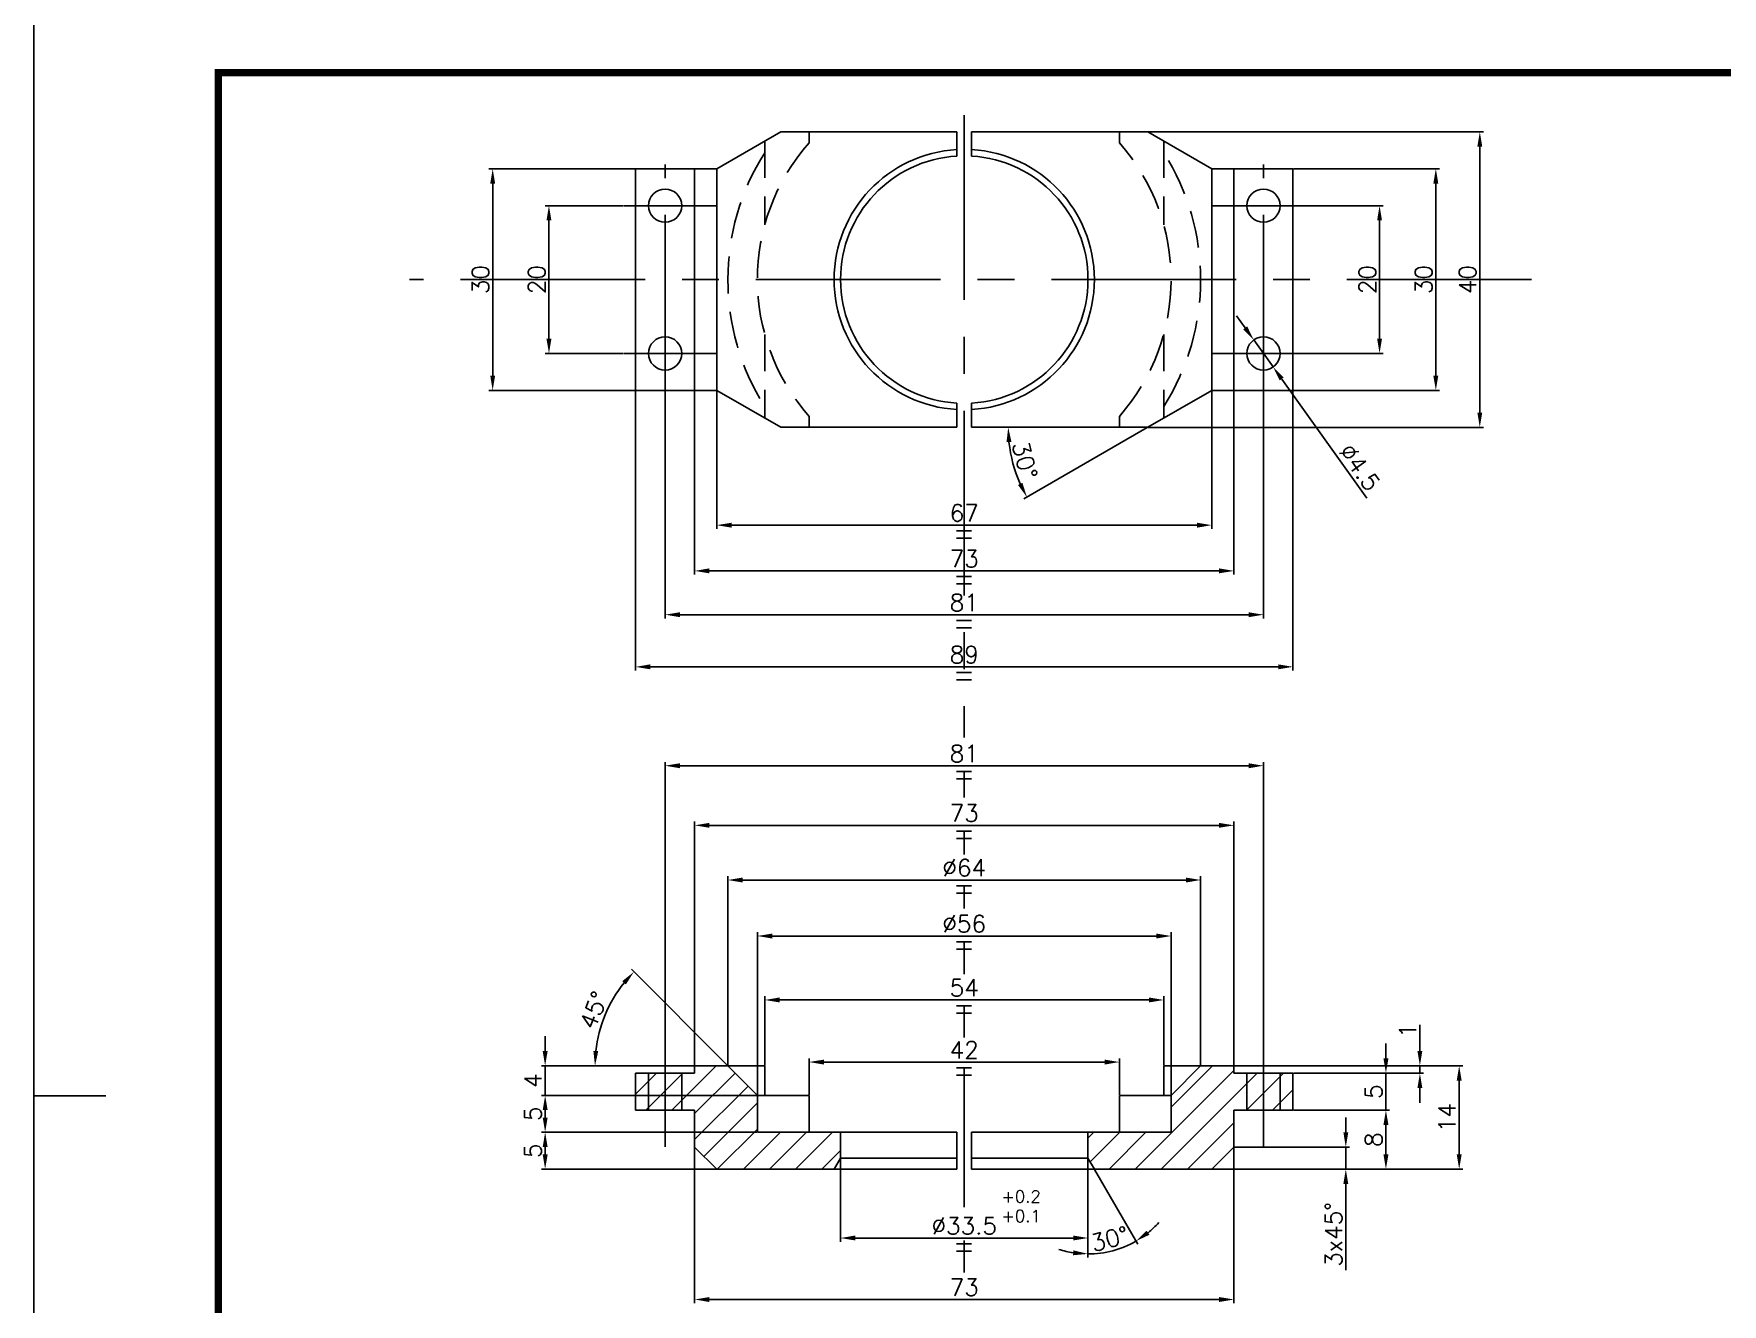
# Model space of a CAD drawing. Extents: x -21308 to -16735, y 11657 to 13517.
# Drawn here: x -21308 to -21079.4, y 12047.7 to 12219.7 of the extents above; entities that cross this region are included whole.
import ezdxf

# ---------------------------------------------------------------- set-up
doc = ezdxf.new("R2010")
doc.units = 0
doc.header["$LTSCALE"] = 20
doc.header["$MEASUREMENT"] = 0
doc.linetypes.add('CENTER', pattern=[2, 1.25, -0.25, 0.25, -0.25])
doc.linetypes.add('HIDDEN', pattern=[0.375, 0.25, -0.125])
doc.layers.get('0').update_dxf_attribs({"linetype": 'CONTINUOUS'})
doc.layers.get('DEFPOINTS').update_dxf_attribs({"linetype": 'CONTINUOUS'})
for name, color, linetype in [('0-CO', 3, 'CONTINUOUS'), ('CL', 1, 'CENTER'), ('CO', 3, 'CONTINUOUS'), ('OC', 1, 'HIDDEN'), ('RY', 5, 'CONTINUOUS')]:
    doc.layers.add(name, color=color, linetype=linetype)
doc.styles.add('ROMANS', font='ROMANS.SHX')
doc.dimstyles.new('1', dxfattribs={"dimtxt": 2.3, "dimasz": 2, "dimexe": 0.5, "dimexo": 0.0625, "dimgap": 0.5, "dimtad": 1, "dimdec": 4, "dimdsep": 46, "dimtxsty": 'ROMANS', "dimcen": -2, "dimclrt": 7, "dimadec": 0, "dimazin": 0, "dimtfac": 0.869565, "dimtdec": 4, "dimtmove": 0, "dimatfit": 3, "dimfxl": 1, "dimtolj": 1, "dimarcsym": 0})

# ---------------------------------------------------------------- blocks, each defined once
blk = doc.blocks.new('A3G')
blk.add_line((0, 148.5), (9.75, 148.5))
blk.add_lwpolyline([(0, 297), (420, 297), (420, 0), (0, 0)], close=True)
at = {"const_width": 1}
blk.add_lwpolyline([(25, 287), (410, 287), (410, 10), (25, 10)], close=True, dxfattribs=at)
blk = doc.blocks.new('*D368')
at = {"layer": 'CO', "color": 0, "lineweight": -2}
for p, q in [((-21157.14, 12206.4), (-21111.75, 12206.4)), ((-21112.25, 12168.4), (-21112.25, 12204.4)), ((-21157.14, 12166.4), (-21111.75, 12166.4))]:
    blk.add_line(p, q, dxfattribs=at)
at = {"layer": 'CO', "color": 0}
for points in [[(-21112.58, 12204.4), (-21111.92, 12204.4), (-21112.25, 12206.4)], [(-21112.58, 12168.4), (-21111.92, 12168.4), (-21112.25, 12166.4)]]:
    blk.add_solid(points, dxfattribs=at)
at = {"layer": 'DEFPOINTS', "color": 0}
for p in [(-21157.2, 12206.4), (-21112.25, 12206.4), (-21157.2, 12166.4)]:
    blk.add_point(p, dxfattribs=at)
at = {"layer": 'CO', "color": 7, "insert": (-21113.9, 12186.4), "char_height": 2.3, "attachment_point": 5, "rotation": 90, "style": 'ROMANS'}
blk.add_mtext('\\A1;40', dxfattribs=at)
blk = doc.blocks.new('*D369')
at = {"layer": 'CO', "color": 0, "lineweight": -2}
for p, q in [((-21135.88, 12196.4), (-21125.32, 12196.4)), ((-21125.82, 12178.4), (-21125.82, 12194.4)), ((-21135.88, 12176.4), (-21125.32, 12176.4))]:
    blk.add_line(p, q, dxfattribs=at)
at = {"layer": 'CO', "color": 0}
for points in [[(-21126.15, 12194.4), (-21125.49, 12194.4), (-21125.82, 12196.4)], [(-21126.15, 12178.4), (-21125.49, 12178.4), (-21125.82, 12176.4)]]:
    blk.add_solid(points, dxfattribs=at)
at = {"layer": 'DEFPOINTS', "color": 0}
for p in [(-21135.95, 12196.4), (-21125.82, 12196.4), (-21135.95, 12176.4)]:
    blk.add_point(p, dxfattribs=at)
at = {"layer": 'CO', "color": 7, "insert": (-21127.47, 12186.4), "char_height": 2.3, "attachment_point": 5, "rotation": 90, "style": 'ROMANS'}
blk.add_mtext('\\A1;20', dxfattribs=at)
blk = doc.blocks.new('*D370')
at = {"layer": 'CO', "color": 0, "lineweight": -2}
for p, q in [((-21137.48, 12201.4), (-21117.7, 12201.4)), ((-21118.2, 12173.4), (-21118.2, 12199.4)), ((-21137.48, 12171.4), (-21117.7, 12171.4))]:
    blk.add_line(p, q, dxfattribs=at)
at = {"layer": 'CO', "color": 0}
for points in [[(-21118.54, 12199.4), (-21117.87, 12199.4), (-21118.2, 12201.4)], [(-21118.54, 12173.4), (-21117.87, 12173.4), (-21118.2, 12171.4)]]:
    blk.add_solid(points, dxfattribs=at)
at = {"layer": 'DEFPOINTS', "color": 0}
for p in [(-21137.54, 12201.4), (-21118.2, 12201.4), (-21137.54, 12171.4)]:
    blk.add_point(p, dxfattribs=at)
at = {"layer": 'CO', "color": 7, "insert": (-21119.85, 12186.4), "char_height": 2.3, "attachment_point": 5, "rotation": 90, "style": 'ROMANS'}
blk.add_mtext('\\A1;30', dxfattribs=at)
blk = doc.blocks.new('*D371')
at = {"layer": 'CO', "color": 0, "lineweight": -2}
for p, q in [((-21228.2, 12196.4), (-21238.76, 12196.4)), ((-21238.26, 12178.4), (-21238.26, 12194.4)), ((-21228.2, 12176.4), (-21238.76, 12176.4))]:
    blk.add_line(p, q, dxfattribs=at)
at = {"layer": 'CO', "color": 0}
for points in [[(-21238.6, 12194.4), (-21237.93, 12194.4), (-21238.26, 12196.4)], [(-21238.6, 12178.4), (-21237.93, 12178.4), (-21238.26, 12176.4)]]:
    blk.add_solid(points, dxfattribs=at)
at = {"layer": 'DEFPOINTS', "color": 0}
for p in [(-21238.26, 12196.4), (-21228.14, 12196.4), (-21228.14, 12176.4)]:
    blk.add_point(p, dxfattribs=at)
at = {"layer": 'CO', "color": 7, "insert": (-21239.91, 12186.4), "char_height": 2.3, "attachment_point": 5, "rotation": 90, "style": 'ROMANS'}
blk.add_mtext('\\A1;20', dxfattribs=at)
blk = doc.blocks.new('*D372')
at = {"layer": 'CO', "color": 0, "lineweight": -2}
for p, q in [((-21226.6, 12201.4), (-21246.38, 12201.4)), ((-21245.88, 12173.4), (-21245.88, 12199.4)), ((-21226.6, 12171.4), (-21246.38, 12171.4))]:
    blk.add_line(p, q, dxfattribs=at)
at = {"layer": 'CO', "color": 0}
for points in [[(-21246.21, 12199.4), (-21245.55, 12199.4), (-21245.88, 12201.4)], [(-21246.21, 12173.4), (-21245.55, 12173.4), (-21245.88, 12171.4)]]:
    blk.add_solid(points, dxfattribs=at)
at = {"layer": 'DEFPOINTS', "color": 0}
for p in [(-21245.88, 12201.4), (-21226.54, 12201.4), (-21226.54, 12171.4)]:
    blk.add_point(p, dxfattribs=at)
at = {"layer": 'CO', "color": 7, "insert": (-21247.53, 12186.4), "char_height": 2.3, "attachment_point": 5, "rotation": 90, "style": 'ROMANS'}
blk.add_mtext('\\A1;30', dxfattribs=at)
blk = doc.blocks.new('*D373')
at = {"layer": 'CO', "color": 0, "lineweight": -2}
for p, q in [((-21226.54, 12171.34), (-21226.54, 12133.48)), ((-21137.54, 12171.34), (-21137.54, 12133.48)), ((-21224.54, 12133.98), (-21139.54, 12133.98))]:
    blk.add_line(p, q, dxfattribs=at)
at = {"layer": 'CO', "color": 0}
for points in [[(-21224.54, 12134.32), (-21224.54, 12133.65), (-21226.54, 12133.98)], [(-21139.54, 12134.32), (-21139.54, 12133.65), (-21137.54, 12133.98)]]:
    blk.add_solid(points, dxfattribs=at)
at = {"layer": 'DEFPOINTS', "color": 0}
for p in [(-21226.54, 12171.4), (-21137.54, 12171.4), (-21137.54, 12133.98)]:
    blk.add_point(p, dxfattribs=at)
at = {"layer": 'CO', "color": 7, "insert": (-21182.04, 12135.63), "char_height": 2.3, "attachment_point": 5, "style": 'ROMANS'}
blk.add_mtext('\\A1;89', dxfattribs=at)
blk = doc.blocks.new('*D381')
at = {"layer": 'CO', "color": 0, "lineweight": -2}
for p, q in [((-21218.54, 12171.34), (-21218.54, 12146.47)), ((-21145.54, 12171.34), (-21145.54, 12146.47)), ((-21216.54, 12146.97), (-21147.54, 12146.97))]:
    blk.add_line(p, q, dxfattribs=at)
at = {"layer": 'CO', "color": 0}
for points in [[(-21216.54, 12147.31), (-21216.54, 12146.64), (-21218.54, 12146.97)], [(-21147.54, 12147.31), (-21147.54, 12146.64), (-21145.54, 12146.97)]]:
    blk.add_solid(points, dxfattribs=at)
at = {"layer": 'DEFPOINTS', "color": 0}
for p in [(-21218.54, 12171.4), (-21145.54, 12171.4), (-21145.54, 12146.97)]:
    blk.add_point(p, dxfattribs=at)
at = {"layer": 'CO', "color": 7, "insert": (-21182.04, 12148.62), "char_height": 2.3, "attachment_point": 5, "style": 'ROMANS'}
blk.add_mtext('\\A1;73', dxfattribs=at)
blk = doc.blocks.new('*D382')
at = {"layer": 'CO', "color": 0, "lineweight": -2}
for p, q in [((-21222.54, 12170.08), (-21222.54, 12140.54)), ((-21141.54, 12170.08), (-21141.54, 12140.54)), ((-21220.54, 12141.04), (-21143.54, 12141.04))]:
    blk.add_line(p, q, dxfattribs=at)
at = {"layer": 'CO', "color": 0}
for points in [[(-21220.54, 12141.37), (-21220.54, 12140.71), (-21222.54, 12141.04)], [(-21143.54, 12141.37), (-21143.54, 12140.71), (-21141.54, 12141.04)]]:
    blk.add_solid(points, dxfattribs=at)
at = {"layer": 'DEFPOINTS', "color": 0}
for p in [(-21222.54, 12170.14), (-21141.54, 12170.14), (-21141.54, 12141.04)]:
    blk.add_point(p, dxfattribs=at)
at = {"layer": 'CO', "color": 7, "insert": (-21182.04, 12142.69), "char_height": 2.3, "attachment_point": 5, "style": 'ROMANS'}
blk.add_mtext('\\A1;81', dxfattribs=at)
blk = doc.blocks.new('*D383')
at = {"layer": 'CO', "color": 0, "lineweight": -2}
for p, q in [((-21144.01, 12179.86), (-21145.17, 12181.49)), ((-21142.85, 12178.23), (-21140.23, 12174.57)), ((-21127.56, 12156.82), (-21139.07, 12172.94))]:
    blk.add_line(p, q, dxfattribs=at)
at = {"layer": 'CO', "color": 0}
for points in [[(-21143.74, 12180.06), (-21144.28, 12179.67), (-21142.85, 12178.23)], [(-21138.8, 12173.14), (-21139.34, 12172.75), (-21140.23, 12174.57)]]:
    blk.add_solid(points, dxfattribs=at)
at = {"layer": 'DEFPOINTS', "color": 0}
for p in [(-21142.85, 12178.23), (-21140.23, 12174.57)]:
    blk.add_point(p, dxfattribs=at)
at = {"layer": 'CO', "color": 7, "insert": (-21128.52, 12160.99), "char_height": 2.3, "attachment_point": 5, "rotation": 305.5174, "style": 'ROMANS'}
blk.add_mtext('\\A1;∅4.5', dxfattribs=at)
blk = doc.blocks.new('*D384')
at = {"layer": 'CO', "color": 0, "lineweight": -2}
for p, q in [((-21215.54, 12171.34), (-21215.54, 12152.66)), ((-21148.54, 12171.34), (-21148.54, 12152.66)), ((-21213.54, 12153.16), (-21150.54, 12153.16))]:
    blk.add_line(p, q, dxfattribs=at)
at = {"layer": 'CO', "color": 0}
for points in [[(-21213.54, 12153.49), (-21213.54, 12152.82), (-21215.54, 12153.16)], [(-21150.54, 12153.49), (-21150.54, 12152.82), (-21148.54, 12153.16)]]:
    blk.add_solid(points, dxfattribs=at)
at = {"layer": 'DEFPOINTS', "color": 0}
for p in [(-21215.54, 12171.4), (-21148.54, 12171.4), (-21148.54, 12153.16)]:
    blk.add_point(p, dxfattribs=at)
at = {"layer": 'CO', "color": 7, "insert": (-21182.04, 12154.81), "char_height": 2.3, "attachment_point": 5, "style": 'ROMANS'}
blk.add_mtext('\\A1;67', dxfattribs=at)
blk = doc.blocks.new('*D385')
at = {"layer": 'CO', "color": 0, "lineweight": -2}
blk.add_line((-21157.26, 12166.37), (-21173.99, 12156.71), dxfattribs=at)
blk.add_arc((-21157.2, 12166.4), 18.89, 186.07, 203.93, dxfattribs=at)
at = {"layer": 'CO', "color": 0}
for points in [[(-21176.32, 12164.39), (-21175.65, 12164.42), (-21176.09, 12166.4)], [(-21174.17, 12158.89), (-21174.76, 12158.59), (-21173.56, 12156.96)]]:
    blk.add_solid(points, dxfattribs=at)
at = {"layer": 'DEFPOINTS', "color": 0}
for p in [(-21148.54, 12171.4), (-21181.04, 12166.4), (-21157.2, 12166.4), (-21157.2, 12166.4), (-21175.8, 12163.12)]:
    blk.add_point(p, dxfattribs=at)
at = {"layer": 'CO', "color": 7, "insert": (-21173.85, 12161.94), "char_height": 2.3, "attachment_point": 5, "rotation": 285, "style": 'ROMANS'}
blk.add_mtext('\\A1;30°', dxfattribs=at)
blk = doc.blocks.new('*D386')
at = {"layer": 'CO', "color": 0, "lineweight": -2}
for p, q in [((-21198.79, 12067.42), (-21198.79, 12056.17)), ((-21165.29, 12067.42), (-21165.29, 12056.17)), ((-21196.79, 12056.67), (-21167.29, 12056.67))]:
    blk.add_line(p, q, dxfattribs=at)
at = {"layer": 'CO', "color": 0}
for points in [[(-21196.79, 12057.01), (-21196.79, 12056.34), (-21198.79, 12056.67)], [(-21167.29, 12057.01), (-21167.29, 12056.34), (-21165.29, 12056.67)]]:
    blk.add_solid(points, dxfattribs=at)
at = {"layer": 'DEFPOINTS', "color": 0}
for p in [(-21198.79, 12067.48), (-21165.29, 12067.48), (-21165.29, 12056.67)]:
    blk.add_point(p, dxfattribs=at)
at = {"layer": 'CO', "color": 7, "insert": (-21182.04, 12058.32), "char_height": 2.3, "attachment_point": 5, "style": 'ROMANS'}
blk.add_mtext('\\A1;%%C33.5', dxfattribs=at)
blk = doc.blocks.new('*D387')
at = {"layer": 'CO', "color": 0, "lineweight": -2}
for p, q in [((-21218.54, 12068.92), (-21218.54, 12047.85)), ((-21145.54, 12068.92), (-21145.54, 12047.85)), ((-21216.54, 12048.35), (-21147.54, 12048.35))]:
    blk.add_line(p, q, dxfattribs=at)
at = {"layer": 'CO', "color": 0}
for points in [[(-21216.54, 12048.68), (-21216.54, 12048.01), (-21218.54, 12048.35)], [(-21147.54, 12048.68), (-21147.54, 12048.01), (-21145.54, 12048.35)]]:
    blk.add_solid(points, dxfattribs=at)
at = {"layer": 'DEFPOINTS', "color": 0}
for p in [(-21218.54, 12068.98), (-21145.54, 12068.98), (-21145.54, 12048.35)]:
    blk.add_point(p, dxfattribs=at)
at = {"layer": 'CO', "color": 7, "insert": (-21182.04, 12050), "char_height": 2.3, "attachment_point": 5, "style": 'ROMANS'}
blk.add_mtext('\\A1;73', dxfattribs=at)
blk = doc.blocks.new('*D388')
at = {"layer": 'CO', "color": 0, "lineweight": -2}
for p, q in [((-21203.04, 12076.05), (-21203.04, 12080.99)), ((-21163.04, 12080.49), (-21201.04, 12080.49)), ((-21161.04, 12076.05), (-21161.04, 12080.99))]:
    blk.add_line(p, q, dxfattribs=at)
at = {"layer": 'CO', "color": 0}
for points in [[(-21201.04, 12080.82), (-21201.04, 12080.15), (-21203.04, 12080.49)], [(-21163.04, 12080.82), (-21163.04, 12080.15), (-21161.04, 12080.49)]]:
    blk.add_solid(points, dxfattribs=at)
at = {"layer": 'DEFPOINTS', "color": 0}
for p in [(-21203.04, 12080.49), (-21203.04, 12075.98), (-21161.04, 12075.98)]:
    blk.add_point(p, dxfattribs=at)
at = {"layer": 'CO', "color": 7, "insert": (-21182.04, 12082.14), "char_height": 2.3, "attachment_point": 5, "style": 'ROMANS'}
blk.add_mtext('\\A1;42', dxfattribs=at)
blk = doc.blocks.new('*D389')
at = {"layer": 'CO', "color": 0, "lineweight": -2}
for p, q in [((-21209.04, 12080.05), (-21209.04, 12089.39)), ((-21155.04, 12080.05), (-21155.04, 12089.39)), ((-21157.04, 12088.89), (-21207.04, 12088.89))]:
    blk.add_line(p, q, dxfattribs=at)
at = {"layer": 'CO', "color": 0}
for points in [[(-21207.04, 12089.23), (-21207.04, 12088.56), (-21209.04, 12088.89)], [(-21157.04, 12089.23), (-21157.04, 12088.56), (-21155.04, 12088.89)]]:
    blk.add_solid(points, dxfattribs=at)
at = {"layer": 'DEFPOINTS', "color": 0}
for p in [(-21209.04, 12088.89), (-21209.04, 12079.98), (-21155.04, 12079.98)]:
    blk.add_point(p, dxfattribs=at)
at = {"layer": 'CO', "color": 7, "insert": (-21182.04, 12090.54), "char_height": 2.3, "attachment_point": 5, "style": 'ROMANS'}
blk.add_mtext('\\A1;54', dxfattribs=at)
blk = doc.blocks.new('*D390')
at = {"layer": 'CO', "color": 0, "lineweight": -2}
for p, q in [((-21210.04, 12076.05), (-21210.04, 12098.05)), ((-21208.04, 12097.55), (-21156.04, 12097.55)), ((-21154.04, 12076.05), (-21154.04, 12098.05))]:
    blk.add_line(p, q, dxfattribs=at)
at = {"layer": 'CO', "color": 0}
for points in [[(-21208.04, 12097.88), (-21208.04, 12097.21), (-21210.04, 12097.55)], [(-21156.04, 12097.88), (-21156.04, 12097.21), (-21154.04, 12097.55)]]:
    blk.add_solid(points, dxfattribs=at)
at = {"layer": 'DEFPOINTS', "color": 0}
for p in [(-21154.04, 12097.55), (-21210.04, 12075.98), (-21154.04, 12075.98)]:
    blk.add_point(p, dxfattribs=at)
at = {"layer": 'CO', "color": 7, "insert": (-21182.04, 12099.2), "char_height": 2.3, "attachment_point": 5, "style": 'ROMANS'}
blk.add_mtext('\\A1;%%C56', dxfattribs=at)
blk = doc.blocks.new('*D391')
at = {"layer": 'CO', "color": 0, "lineweight": -2}
for p, q in [((-21214.04, 12080.05), (-21214.04, 12105.63)), ((-21150.04, 12080.05), (-21150.04, 12105.63)), ((-21212.04, 12105.13), (-21152.04, 12105.13))]:
    blk.add_line(p, q, dxfattribs=at)
at = {"layer": 'CO', "color": 0}
for points in [[(-21212.04, 12105.46), (-21212.04, 12104.79), (-21214.04, 12105.13)], [(-21152.04, 12105.46), (-21152.04, 12104.79), (-21150.04, 12105.13)]]:
    blk.add_solid(points, dxfattribs=at)
at = {"layer": 'DEFPOINTS', "color": 0}
for p in [(-21150.04, 12105.13), (-21214.04, 12079.98), (-21150.04, 12079.98)]:
    blk.add_point(p, dxfattribs=at)
at = {"layer": 'CO', "color": 7, "insert": (-21182.04, 12106.78), "char_height": 2.3, "attachment_point": 5, "style": 'ROMANS'}
blk.add_mtext('\\A1;%%C64', dxfattribs=at)
blk = doc.blocks.new('*D392')
at = {"layer": 'CO', "color": 0, "lineweight": -2}
for p, q in [((-21218.54, 12080.05), (-21218.54, 12113.03)), ((-21216.54, 12112.53), (-21147.54, 12112.53)), ((-21145.54, 12080.05), (-21145.54, 12113.03))]:
    blk.add_line(p, q, dxfattribs=at)
at = {"layer": 'CO', "color": 0}
for points in [[(-21216.54, 12112.86), (-21216.54, 12112.2), (-21218.54, 12112.53)], [(-21147.54, 12112.86), (-21147.54, 12112.2), (-21145.54, 12112.53)]]:
    blk.add_solid(points, dxfattribs=at)
at = {"layer": 'DEFPOINTS', "color": 0}
for p in [(-21145.54, 12112.53), (-21218.54, 12079.98), (-21145.54, 12079.98)]:
    blk.add_point(p, dxfattribs=at)
at = {"layer": 'CO', "color": 7, "insert": (-21182.04, 12114.18), "char_height": 2.3, "attachment_point": 5, "style": 'ROMANS'}
blk.add_mtext('\\A1;73', dxfattribs=at)
blk = doc.blocks.new('*D393')
at = {"layer": 'CO', "color": 0, "lineweight": -2}
for p, q in [((-21222.54, 12086.07), (-21222.54, 12121.1)), ((-21220.54, 12120.6), (-21143.54, 12120.6)), ((-21141.54, 12088.29), (-21141.54, 12121.1))]:
    blk.add_line(p, q, dxfattribs=at)
at = {"layer": 'CO', "color": 0}
for points in [[(-21220.54, 12120.93), (-21220.54, 12120.26), (-21222.54, 12120.6)], [(-21143.54, 12120.93), (-21143.54, 12120.26), (-21141.54, 12120.6)]]:
    blk.add_solid(points, dxfattribs=at)
at = {"layer": 'DEFPOINTS', "color": 0}
for p in [(-21141.54, 12120.6), (-21141.54, 12088.23), (-21222.54, 12086.01)]:
    blk.add_point(p, dxfattribs=at)
at = {"layer": 'CO', "color": 7, "insert": (-21182.04, 12122.25), "char_height": 2.3, "attachment_point": 5, "style": 'ROMANS'}
blk.add_mtext('\\A1;81', dxfattribs=at)
blk = doc.blocks.new('*D394')
at = {"layer": 'CO', "color": 0, "lineweight": -2}
for p, q in [((-21165.29, 12067.42), (-21165.29, 12054.02)), ((-21164.39, 12065.93), (-21158.56, 12055.82))]:
    blk.add_line(p, q, dxfattribs=at)
for start, end in [(308.8458, 317.6917), (252.3083, 261.1542), (270, 300)]:
    blk.add_arc((-21165.29, 12067.48), 12.97, start, end, dxfattribs=at)
at = {"layer": 'CO', "color": 0}
for points in [[(-21156.97, 12057.11), (-21157.35, 12057.66), (-21158.81, 12056.25)], [(-21167.26, 12055), (-21167.31, 12054.34), (-21165.29, 12054.52)]]:
    blk.add_solid(points, dxfattribs=at)
at = {"layer": 'DEFPOINTS', "color": 0}
for p in [(-21165.29, 12070.98), (-21165.29, 12067.48), (-21165.29, 12067.48), (-21164.43, 12065.98), (-21163.04, 12054.71)]:
    blk.add_point(p, dxfattribs=at)
at = {"layer": 'CO', "color": 7, "insert": (-21162.36, 12056.55), "char_height": 2.3, "attachment_point": 5, "rotation": 15, "style": 'ROMANS'}
blk.add_mtext('\\A1;30°', dxfattribs=at)
blk = doc.blocks.new('*D395')
at = {"layer": 'CO', "color": 0, "lineweight": -2}
for p, q in [((-21120.36, 12081.98), (-21120.36, 12085.53)), ((-21145.48, 12079.98), (-21119.86, 12079.98)), ((-21137.48, 12078.98), (-21119.86, 12078.98)), ((-21120.36, 12078.98), (-21120.36, 12079.98)), ((-21120.36, 12076.98), (-21120.36, 12074.98))]:
    blk.add_line(p, q, dxfattribs=at)
at = {"layer": 'CO', "color": 0}
for points in [[(-21120.69, 12081.98), (-21120.03, 12081.98), (-21120.36, 12079.98)], [(-21120.69, 12076.98), (-21120.03, 12076.98), (-21120.36, 12078.98)]]:
    blk.add_solid(points, dxfattribs=at)
at = {"layer": 'DEFPOINTS', "color": 0}
for p in [(-21145.54, 12079.98), (-21137.54, 12078.98), (-21120.36, 12079.98)]:
    blk.add_point(p, dxfattribs=at)
at = {"layer": 'CO', "color": 7, "insert": (-21122.01, 12084.76), "char_height": 2.3, "attachment_point": 5, "rotation": 90, "style": 'ROMANS'}
blk.add_mtext('\\A1;1', dxfattribs=at)
blk = doc.blocks.new('*D396')
at = {"layer": 'CO', "color": 0, "lineweight": -2}
for p, q in [((-21124.96, 12080.98), (-21124.96, 12082.98)), ((-21137.48, 12078.98), (-21124.46, 12078.98)), ((-21124.96, 12078.98), (-21124.96, 12073.98)), ((-21137.48, 12073.98), (-21124.46, 12073.98)), ((-21124.96, 12071.98), (-21124.96, 12069.98))]:
    blk.add_line(p, q, dxfattribs=at)
at = {"layer": 'CO', "color": 0}
for points in [[(-21125.29, 12080.98), (-21124.62, 12080.98), (-21124.96, 12078.98)], [(-21125.29, 12071.98), (-21124.62, 12071.98), (-21124.96, 12073.98)]]:
    blk.add_solid(points, dxfattribs=at)
at = {"layer": 'DEFPOINTS', "color": 0}
for p in [(-21137.54, 12078.98), (-21137.54, 12073.98), (-21124.96, 12073.98)]:
    blk.add_point(p, dxfattribs=at)
at = {"layer": 'CO', "color": 7, "insert": (-21126.61, 12076.48), "char_height": 2.3, "attachment_point": 5, "rotation": 90, "style": 'ROMANS'}
blk.add_mtext('\\A1;5', dxfattribs=at)
blk = doc.blocks.new('*D397')
at = {"layer": 'CO', "color": 0, "lineweight": -2}
for p, q in [((-21137.48, 12073.98), (-21124.46, 12073.98)), ((-21124.96, 12071.98), (-21124.96, 12067.98)), ((-21148.48, 12065.98), (-21124.46, 12065.98))]:
    blk.add_line(p, q, dxfattribs=at)
at = {"layer": 'CO', "color": 0}
for points in [[(-21125.29, 12071.98), (-21124.62, 12071.98), (-21124.96, 12073.98)], [(-21125.29, 12067.98), (-21124.62, 12067.98), (-21124.96, 12065.98)]]:
    blk.add_solid(points, dxfattribs=at)
at = {"layer": 'DEFPOINTS', "color": 0}
for p in [(-21137.54, 12073.98), (-21148.54, 12065.98), (-21124.96, 12065.98)]:
    blk.add_point(p, dxfattribs=at)
at = {"layer": 'CO', "color": 7, "insert": (-21126.61, 12069.98), "char_height": 2.3, "attachment_point": 5, "rotation": 90, "style": 'ROMANS'}
blk.add_mtext('\\A1;8', dxfattribs=at)
blk = doc.blocks.new('*D398')
at = {"layer": 'CO', "color": 0, "lineweight": -2}
for p, q in [((-21130.39, 12070.98), (-21130.39, 12072.98)), ((-21145.48, 12068.98), (-21129.89, 12068.98)), ((-21130.39, 12068.98), (-21130.39, 12065.98)), ((-21148.48, 12065.98), (-21129.89, 12065.98)), ((-21130.39, 12063.98), (-21130.39, 12052.33))]:
    blk.add_line(p, q, dxfattribs=at)
at = {"layer": 'CO', "color": 0}
for points in [[(-21130.72, 12070.98), (-21130.05, 12070.98), (-21130.39, 12068.98)], [(-21130.72, 12063.98), (-21130.05, 12063.98), (-21130.39, 12065.98)]]:
    blk.add_solid(points, dxfattribs=at)
at = {"layer": 'DEFPOINTS', "color": 0}
for p in [(-21145.54, 12068.98), (-21148.54, 12065.98), (-21130.39, 12065.98)]:
    blk.add_point(p, dxfattribs=at)
at = {"layer": 'CO', "color": 7, "insert": (-21132.04, 12057.16), "char_height": 2.3, "attachment_point": 5, "rotation": 90, "style": 'ROMANS'}
blk.add_mtext('\\A1;3x45%%D', dxfattribs=at)
blk = doc.blocks.new('*D399')
at = {"layer": 'CO', "color": 0, "lineweight": -2}
for p, q in [((-21145.48, 12079.98), (-21114.54, 12079.98)), ((-21115.04, 12077.98), (-21115.04, 12067.98)), ((-21148.48, 12065.98), (-21114.54, 12065.98))]:
    blk.add_line(p, q, dxfattribs=at)
at = {"layer": 'CO', "color": 0}
for points in [[(-21115.37, 12077.98), (-21114.71, 12077.98), (-21115.04, 12079.98)], [(-21115.37, 12067.98), (-21114.71, 12067.98), (-21115.04, 12065.98)]]:
    blk.add_solid(points, dxfattribs=at)
at = {"layer": 'DEFPOINTS', "color": 0}
for p in [(-21145.54, 12079.98), (-21148.54, 12065.98), (-21115.04, 12065.98)]:
    blk.add_point(p, dxfattribs=at)
at = {"layer": 'CO', "color": 7, "insert": (-21116.69, 12072.98), "char_height": 2.3, "attachment_point": 5, "rotation": 90, "style": 'ROMANS'}
blk.add_mtext('\\A1;14', dxfattribs=at)
blk = doc.blocks.new('*D400')
at = {"layer": 'CO', "color": 0, "lineweight": -2}
for p, q in [((-21210.1, 12070.98), (-21239.28, 12070.98)), ((-21238.78, 12068.98), (-21238.78, 12067.98)), ((-21215.6, 12065.98), (-21239.28, 12065.98))]:
    blk.add_line(p, q, dxfattribs=at)
at = {"layer": 'CO', "color": 0}
for points in [[(-21239.11, 12068.98), (-21238.44, 12068.98), (-21238.78, 12070.98)], [(-21239.11, 12067.98), (-21238.44, 12067.98), (-21238.78, 12065.98)]]:
    blk.add_solid(points, dxfattribs=at)
at = {"layer": 'DEFPOINTS', "color": 0}
for p in [(-21210.04, 12070.98), (-21238.78, 12065.98), (-21215.54, 12065.98)]:
    blk.add_point(p, dxfattribs=at)
at = {"layer": 'CO', "color": 7, "insert": (-21240.43, 12068.48), "char_height": 2.3, "attachment_point": 5, "rotation": 90, "style": 'ROMANS'}
blk.add_mtext('\\A1;5', dxfattribs=at)
blk = doc.blocks.new('*D401')
at = {"layer": 'CO', "color": 0, "lineweight": -2}
for p, q in [((-21210.1, 12075.98), (-21239.28, 12075.98)), ((-21238.78, 12072.98), (-21238.78, 12073.98)), ((-21210.1, 12070.98), (-21239.28, 12070.98))]:
    blk.add_line(p, q, dxfattribs=at)
at = {"layer": 'CO', "color": 0}
for points in [[(-21239.11, 12073.98), (-21238.44, 12073.98), (-21238.78, 12075.98)], [(-21239.11, 12072.98), (-21238.44, 12072.98), (-21238.78, 12070.98)]]:
    blk.add_solid(points, dxfattribs=at)
at = {"layer": 'DEFPOINTS', "color": 0}
for p in [(-21238.78, 12075.98), (-21210.04, 12075.98), (-21210.04, 12070.98)]:
    blk.add_point(p, dxfattribs=at)
at = {"layer": 'CO', "color": 7, "insert": (-21240.43, 12073.48), "char_height": 2.3, "attachment_point": 5, "rotation": 90, "style": 'ROMANS'}
blk.add_mtext('\\A1;5', dxfattribs=at)
blk = doc.blocks.new('*D402')
at = {"layer": 'CO', "color": 0, "lineweight": -2}
for p, q in [((-21238.78, 12081.98), (-21238.78, 12083.98)), ((-21218.6, 12079.98), (-21239.28, 12079.98)), ((-21238.78, 12075.98), (-21238.78, 12079.98)), ((-21210.1, 12075.98), (-21239.28, 12075.98)), ((-21238.78, 12073.98), (-21238.78, 12071.98))]:
    blk.add_line(p, q, dxfattribs=at)
at = {"layer": 'CO', "color": 0}
for points in [[(-21239.11, 12081.98), (-21238.44, 12081.98), (-21238.78, 12079.98)], [(-21239.11, 12073.98), (-21238.44, 12073.98), (-21238.78, 12075.98)]]:
    blk.add_solid(points, dxfattribs=at)
at = {"layer": 'DEFPOINTS', "color": 0}
for p in [(-21238.78, 12079.98), (-21218.54, 12079.98), (-21210.04, 12075.98)]:
    blk.add_point(p, dxfattribs=at)
at = {"layer": 'CO', "color": 7, "insert": (-21240.43, 12077.98), "char_height": 2.3, "attachment_point": 5, "rotation": 90, "style": 'ROMANS'}
blk.add_mtext('\\A1;4', dxfattribs=at)
blk = doc.blocks.new('*D403')
at = {"layer": 'CO', "color": 0, "lineweight": -2}
for p, q in [((-21214.09, 12080.03), (-21227.11, 12093.06)), ((-21218.6, 12079.98), (-21232.53, 12079.98))]:
    blk.add_line(p, q, dxfattribs=at)
blk.add_arc((-21214.04, 12079.98), 17.99, 141.3734, 173.6266, dxfattribs=at)
at = {"layer": 'CO', "color": 0}
for points in [[(-21228.34, 12091.43), (-21227.85, 12090.99), (-21226.76, 12092.7)], [(-21231.59, 12081.96), (-21232.25, 12082), (-21232.03, 12079.98)]]:
    blk.add_solid(points, dxfattribs=at)
at = {"layer": 'DEFPOINTS', "color": 0}
for p in [(-21229.62, 12088.98), (-21218.54, 12079.98), (-21214.04, 12079.98), (-21214.04, 12079.98), (-21210.04, 12075.98)]:
    blk.add_point(p, dxfattribs=at)
at = {"layer": 'CO', "color": 7, "insert": (-21232.19, 12087.5), "char_height": 2.3, "attachment_point": 5, "rotation": 67.5, "style": 'ROMANS'}
blk.add_mtext('\\A1;45°', dxfattribs=at)
blk = doc.blocks.new('TOL')
at = {"layer": '0-CO', "style": 'ROMANS'}
for tag, p in [('TOLSUP', (2.34, 3.94)), ('TOLINF', (2.34, 1.29))]:
    blk.add_attdef(tag, p, '', height=1.64, dxfattribs=at)

msp = doc.modelspace()

# ---------------------------------------------------------------- hatches: boundary and pattern name
at = {"layer": 'RY'}
h = msp.add_hatch(dxfattribs=at)
h.set_pattern_fill('ANSI31', color=256, scale=20, style=0)
h.set_pattern_definition([(45, (0, -12.6682), (-1.76776695, 1.76776695), [])])
h.paths.add_polyline_path([(-21224.79135, 12078.98277), (-21226.54135, 12078.98277), (-21226.54135, 12073.98277), (-21224.79135, 12073.98277)])
h.paths.add_polyline_path([(-21222.54135, 12078.98277), (-21224.79135, 12078.98277), (-21224.79135, 12073.98277), (-21222.54135, 12073.98277)])
h.paths.add_polyline_path([(-21222.54135, 12073.98277), (-21220.29135, 12073.98277), (-21220.29135, 12078.98277), (-21222.54135, 12078.98277)])
h.paths.add_polyline_path([(-21218.54135, 12079.98277), (-21218.54135, 12078.98277), (-21220.29135, 12078.98277), (-21220.29135, 12073.98277), (-21218.54135, 12073.98277), (-21218.54135, 12068.98277), (-21215.54135, 12065.98277), (-21199.65738, 12065.98277), (-21198.79135, 12067.48277), (-21198.79135, 12070.98277), (-21210.04135, 12070.98277), (-21210.04135, 12075.98277), (-21214.04135, 12079.98277)])
h.paths.add_polyline_path([(-21148.54135, 12065.98277), (-21145.54135, 12068.98277), (-21145.54135, 12073.98277), (-21143.79135, 12073.98277), (-21143.79135, 12078.98277), (-21145.54135, 12078.98277), (-21145.54135, 12079.98277), (-21150.04135, 12079.98277), (-21154.04135, 12075.98277), (-21154.04135, 12070.98277), (-21165.29135, 12070.98277), (-21165.29135, 12067.48277), (-21164.42533, 12065.98277)])
h.paths.add_polyline_path([(-21141.54135, 12078.98277), (-21143.79135, 12078.98277), (-21143.79135, 12073.98277), (-21141.54135, 12073.98277)])
h.paths.add_polyline_path([(-21141.54135, 12073.98277), (-21139.29135, 12073.98277), (-21139.29135, 12078.98277), (-21141.54135, 12078.98277)])
h.paths.add_polyline_path([(-21139.29135, 12073.98277), (-21137.54135, 12073.98277), (-21137.54135, 12078.98277), (-21139.29135, 12078.98277)])

# ---------------------------------------------------------------- linework, layer by layer
for p, q in [((-21215.54135, 12201.40313), (-21206.8811, 12206.40313)), ((-21206.8811, 12206.40313), (-21183.04135, 12206.40313)), ((-21183.04135, 12203.12325), (-21183.04135, 12206.40313)), ((-21181.04135, 12203.12325), (-21181.04135, 12206.40313)), ((-21157.20161, 12206.40313), (-21181.04135, 12206.40313)), ((-21148.54135, 12201.40313), (-21157.20161, 12206.40313)), ((-21226.54135, 12171.40313), (-21226.54135, 12201.40313)), ((-21226.54135, 12201.40313), (-21215.54135, 12201.40313)), ((-21218.54135, 12171.40313), (-21218.54135, 12201.40313)), ((-21215.54135, 12201.40313), (-21215.54135, 12171.40313)), ((-21137.54135, 12201.40313), (-21148.54135, 12201.40313)), ((-21148.54135, 12201.40313), (-21148.54135, 12171.40313)), ((-21145.54135, 12171.40313), (-21145.54135, 12201.40313)), ((-21137.54135, 12171.40313), (-21137.54135, 12201.40313)), ((-21226.54135, 12171.40313), (-21215.54135, 12171.40313)), ((-21215.54135, 12171.40313), (-21206.8811, 12166.40313)), ((-21183.04135, 12166.40313), (-21183.04135, 12169.68301)), ((-21181.04135, 12166.40313), (-21181.04135, 12169.68301)), ((-21148.54135, 12171.40313), (-21157.20161, 12166.40313)), ((-21137.54135, 12171.40313), (-21148.54135, 12171.40313)), ((-21206.8811, 12166.40313), (-21183.04135, 12166.40313)), ((-21157.20161, 12166.40313), (-21181.04135, 12166.40313)), ((-21226.54135, 12078.98277), (-21226.54135, 12073.98277)), ((-21218.54135, 12078.98277), (-21226.54135, 12078.98277)), ((-21218.54135, 12079.98277), (-21218.54135, 12078.98277)), ((-21214.04135, 12079.98277), (-21218.54135, 12079.98277)), ((-21214.04135, 12079.98277), (-21210.04135, 12075.98277)), ((-21214.04135, 12079.98277), (-21209.04135, 12079.98277)), ((-21209.04135, 12075.98277), (-21209.04135, 12079.98277)), ((-21155.04135, 12075.98277), (-21155.04135, 12079.98277)), ((-21150.04135, 12079.98277), (-21155.04135, 12079.98277)), ((-21150.04135, 12079.98277), (-21154.04135, 12075.98277)), ((-21150.04135, 12079.98277), (-21145.54135, 12079.98277)), ((-21145.54135, 12079.98277), (-21145.54135, 12078.98277)), ((-21145.54135, 12078.98277), (-21137.54135, 12078.98277)), ((-21137.54135, 12078.98277), (-21137.54135, 12073.98277)), ((-21210.04135, 12075.98277), (-21210.04135, 12070.98277)), ((-21210.04135, 12075.98277), (-21203.04135, 12075.98277)), ((-21203.04135, 12070.98277), (-21203.04135, 12075.98277)), ((-21161.04135, 12070.98277), (-21161.04135, 12075.98277)), ((-21154.04135, 12075.98277), (-21161.04135, 12075.98277)), ((-21154.04135, 12075.98277), (-21154.04135, 12070.98277)), ((-21218.54135, 12073.98277), (-21226.54135, 12073.98277)), ((-21218.54135, 12073.98277), (-21218.54135, 12068.98277)), ((-21145.54135, 12073.98277), (-21145.54135, 12068.98277)), ((-21145.54135, 12073.98277), (-21137.54135, 12073.98277)), ((-21218.54135, 12068.98277), (-21215.54135, 12065.98277)), ((-21183.04135, 12070.98277), (-21210.04135, 12070.98277)), ((-21198.79135, 12070.98277), (-21198.79135, 12067.48277)), ((-21183.04135, 12070.98277), (-21183.04135, 12065.98277)), ((-21181.04135, 12070.98277), (-21181.04135, 12065.98277)), ((-21181.04135, 12070.98277), (-21154.04135, 12070.98277)), ((-21165.29135, 12070.98277), (-21165.29135, 12067.48277)), ((-21145.54135, 12068.98277), (-21148.54135, 12065.98277)), ((-21198.79135, 12067.48277), (-21199.65738, 12065.98277)), ((-21183.04135, 12067.48277), (-21198.79135, 12067.48277)), ((-21181.04135, 12067.48277), (-21165.29135, 12067.48277)), ((-21165.29135, 12067.48277), (-21164.42533, 12065.98277)), ((-21183.04135, 12065.98277), (-21215.54135, 12065.98277)), ((-21181.04135, 12065.98277), (-21148.54135, 12065.98277))]:
    msp.add_line(p, q)
for centre in [(-21222.54135, 12196.40313), (-21141.54135, 12196.40313), (-21222.54135, 12176.40313), (-21141.54135, 12176.40313)]:
    msp.add_circle(centre, 2.25)
for radius, start, end in [(17.61603, 93.2542299, 266.7457701), (17.61603, 273.2542299, 86.7457701), (16.75, 93.4226788, 266.5773212), (16.75, 273.4226788, 86.5773212)]:
    msp.add_arc((-21182.04135, 12186.40313), radius, start, end)
at = {"layer": 'CL'}
for p, q in [((-21182.04135, 12208.6537), (-21182.04135, 12124.39918)), ((-21222.54135, 12170.14443), (-21222.54135, 12201.98411)), ((-21141.54135, 12170.14443), (-21141.54135, 12201.98411)), ((-21228.13601, 12196.40313), (-21215.54135, 12196.40313)), ((-21135.9467, 12196.40313), (-21148.54135, 12196.40313)), ((-21105.24321, 12186.40313), (-21257.13297, 12186.40313)), ((-21228.13601, 12176.40313), (-21215.54135, 12176.40313)), ((-21135.9467, 12176.40313), (-21148.54135, 12176.40313)), ((-21182.04135, 12119.82177), (-21182.04135, 12116.31299)), ((-21182.04135, 12111.75615), (-21182.04135, 12108.60152)), ((-21182.04135, 12104.3511), (-21182.04135, 12101.27613)), ((-21182.04135, 12096.77394), (-21182.04135, 12092.40108)), ((-21182.04135, 12088.12055), (-21182.04135, 12083.8336)), ((-21141.54135, 12088.22849), (-21141.54135, 12069.00517)), ((-21222.54135, 12086.01066), (-21222.54135, 12069.00517)), ((-21182.04135, 12079.71172), (-21182.04135, 12060.83895)), ((-21182.04135, 12056.3533), (-21182.04135, 12052.01235))]:
    msp.add_line(p, q, dxfattribs=at)
at = {"layer": 'CO'}
for p, q in [((-21181.06944, 12152.38409), (-21183.06956, 12152.38409)), ((-21181.06944, 12151.38409), (-21183.06956, 12151.38409)), ((-21181.06944, 12146.19791), (-21183.06956, 12146.19791)), ((-21181.06944, 12145.19791), (-21183.06956, 12145.19791)), ((-21181.06944, 12140.26638), (-21183.06956, 12140.26638)), ((-21181.06944, 12139.26638), (-21183.06956, 12139.26638)), ((-21181.06944, 12133.20854), (-21183.06956, 12133.20854)), ((-21181.06944, 12132.20854), (-21183.06956, 12132.20854)), ((-21181.06944, 12119.82177), (-21183.06956, 12119.82177)), ((-21181.06944, 12118.82177), (-21183.06956, 12118.82177)), ((-21181.06944, 12111.75615), (-21183.06956, 12111.75615)), ((-21181.06944, 12110.75615), (-21183.06956, 12110.75615)), ((-21181.06944, 12104.3511), (-21183.06956, 12104.3511)), ((-21181.06944, 12103.3511), (-21183.06956, 12103.3511)), ((-21181.06944, 12096.77394), (-21183.06956, 12096.77394)), ((-21181.06944, 12095.77394), (-21183.06956, 12095.77394)), ((-21181.06944, 12088.12055), (-21183.06956, 12088.12055)), ((-21181.06944, 12087.12055), (-21183.06956, 12087.12055)), ((-21181.06944, 12079.71172), (-21183.06956, 12079.71172)), ((-21181.06944, 12078.71172), (-21183.06956, 12078.71172)), ((-21181.06944, 12055.90018), (-21183.06956, 12055.90018)), ((-21181.06944, 12054.90018), (-21183.06956, 12054.90018))]:
    msp.add_line(p, q, dxfattribs=at)
at = {"layer": 'OC'}
for p, q in [((-21203.04135, 12206.40313), (-21203.04135, 12204.92339)), ((-21161.04135, 12206.40313), (-21161.04135, 12204.92339)), ((-21209.04135, 12205.15591), (-21209.04135, 12193.81933)), ((-21155.04135, 12205.15591), (-21155.04135, 12193.81933)), ((-21209.04135, 12178.98693), (-21209.04135, 12167.65035)), ((-21155.04135, 12178.98693), (-21155.04135, 12167.65035)), ((-21203.04135, 12167.88287), (-21203.04135, 12166.40313)), ((-21161.04135, 12167.88287), (-21161.04135, 12166.40313)), ((-21224.79135, 12078.98277), (-21224.79135, 12073.98277)), ((-21220.29135, 12078.98277), (-21220.29135, 12073.98277)), ((-21143.79135, 12078.98277), (-21143.79135, 12073.98277)), ((-21139.29135, 12078.98277), (-21139.29135, 12073.98277))]:
    msp.add_line(p, q, dxfattribs=at)
for radius, start, end in [(28, 138.5903779, 221.4096221), (28, 318.5903779, 41.4096221), (32, 147.538255, 212.461745), (32, 327.538255, 32.461745)]:
    msp.add_arc((-21182.04135, 12186.40313), radius, start, end, dxfattribs=at)

# ---------------------------------------------------------------- block references
msp.add_blockref('A3G', (-21308.00568, 11927.42201))
at = {"layer": 'CO'}
msp.add_blockref('TOL', (-21179.36009, 12057.53067), dxfattribs=at).add_auto_attribs({'TOLINF': '+0.1', 'TOLSUP': '+0.2'})

# ---------------------------------------------------------------- dimensions: what is measured, and where the dimension line sits
for base, p1, p2, picture, middle in [((-21112.24849, 12206.40313), (-21157.20161, 12166.40313), (-21157.20161, 12206.40313), '*D368', (-21113.89849, 12186.40313)), ((-21245.87972, 12201.40313), (-21226.54135, 12171.40313), (-21226.54135, 12201.40313), '*D372', (-21247.52972, 12186.40313)), ((-21118.20299, 12201.40313), (-21137.54135, 12171.40313), (-21137.54135, 12201.40313), '*D370', (-21119.85299, 12186.40313)), ((-21238.26197, 12196.40313), (-21228.13601, 12176.40313), (-21228.13601, 12196.40313), '*D371', (-21239.91197, 12186.40313)), ((-21125.82073, 12196.40313), (-21135.9467, 12176.40313), (-21135.9467, 12196.40313), '*D369', (-21127.47073, 12186.40313)), ((-21120.36075, 12079.98277), (-21137.54135, 12078.98277), (-21145.54135, 12079.98277), '*D395', (-21122.01075, 12084.75657)), ((-21238.77588, 12079.98277), (-21210.04135, 12075.98277), (-21218.54135, 12079.98277), '*D402', (-21240.42588, 12077.98277)), ((-21124.95718, 12073.98277), (-21137.54135, 12078.98277), (-21137.54135, 12073.98277), '*D396', (-21126.60718, 12076.48277)), ((-21115.04093, 12065.98277), (-21145.54135, 12079.98277), (-21148.54135, 12065.98277), '*D399', (-21116.69093, 12072.98277)), ((-21238.77588, 12075.98277), (-21210.04135, 12070.98277), (-21210.04135, 12075.98277), '*D401', (-21240.42588, 12073.48277)), ((-21124.95718, 12065.98277), (-21137.54135, 12073.98277), (-21148.54135, 12065.98277), '*D397', (-21126.60718, 12069.98277)), ((-21238.77588, 12065.98277), (-21210.04135, 12070.98277), (-21215.54135, 12065.98277), '*D400', (-21240.42588, 12068.48277))]:
    dim = msp.add_linear_dim(base=base, p1=p1, p2=p2, angle=90, dimstyle='1', dxfattribs=at)
    dim.commit()
    dim.dimension.update_dxf_attribs({"geometry": picture, "text_midpoint": middle})
dim = msp.add_diameter_dim_2p(p1=(-21142.84849, 12178.23449), p2=(-21140.23422, 12174.57177), dimstyle='1', dxfattribs=at)
dim.commit()
dim.dimension.update_dxf_attribs({"geometry": '*D383', "text_midpoint": (-21129.8592, 12160.03588), "dimtype": 163})
for base, p1, p2, picture, middle in [((-21137.54135, 12133.98254), (-21226.54135, 12171.40313), (-21137.54135, 12171.40313), '*D373', (-21182.04135, 12135.63254)), ((-21141.54135, 12141.04038), (-21222.54135, 12170.14443), (-21141.54135, 12170.14443), '*D382', (-21182.04135, 12142.69038)), ((-21145.54135, 12146.97191), (-21218.54135, 12171.40313), (-21145.54135, 12171.40313), '*D381', (-21182.04135, 12148.62191)), ((-21148.54135, 12153.15809), (-21215.54135, 12171.40313), (-21148.54135, 12171.40313), '*D384', (-21182.04135, 12154.80809)), ((-21141.54135, 12120.59577), (-21222.54135, 12086.01066), (-21141.54135, 12088.22849), '*D393', (-21182.04135, 12122.24577)), ((-21145.54135, 12112.53015), (-21218.54135, 12079.98277), (-21145.54135, 12079.98277), '*D392', (-21182.04135, 12114.18015)), ((-21209.04135, 12088.89455), (-21155.04135, 12079.98277), (-21209.04135, 12079.98277), '*D389', (-21182.04135, 12090.54455)), ((-21203.04135, 12080.48572), (-21161.04135, 12075.98277), (-21203.04135, 12075.98277), '*D388', (-21182.04135, 12082.13572)), ((-21145.54135, 12048.3463), (-21218.54135, 12068.98277), (-21145.54135, 12068.98277), '*D387', (-21182.04135, 12049.9963))]:
    dim = msp.add_linear_dim(base=base, p1=p1, p2=p2, dimstyle='1', dxfattribs=at)
    dim.commit()
    dim.dimension.update_dxf_attribs({"geometry": picture, "text_midpoint": middle})
for base, line1, line2, picture, middle in [((-21175.80181, 12163.12341), ((-21157.20161, 12166.40313), (-21181.04135, 12166.40313)), ((-21148.54135, 12171.40313), (-21157.20161, 12166.40313)), '*D385', (-21173.8514, 12161.94183)), ((-21229.62017, 12088.9772), ((-21214.04135, 12079.98277), (-21218.54135, 12079.98277)), ((-21214.04135, 12079.98277), (-21210.04135, 12075.98277)), '*D403', (-21232.1853, 12087.49823)), ((-21163.03963, 12054.71258), ((-21165.29135, 12070.98277), (-21165.29135, 12067.48277)), ((-21165.29135, 12067.48277), (-21164.42533, 12065.98277)), '*D394', (-21162.36225, 12056.55121))]:
    dim = msp.add_angular_dim_2l(base=base, line1=line1, line2=line2, dimstyle='1', dxfattribs=at)
    dim.commit()
    dim.dimension.update_dxf_attribs({"geometry": picture, "text_midpoint": middle})
for base, p1, p2, picture, middle in [((-21150.04135, 12105.1251), (-21214.04135, 12079.98277), (-21150.04135, 12079.98277), '*D391', (-21182.04135, 12106.7751)), ((-21154.04135, 12097.54794), (-21210.04135, 12075.98277), (-21154.04135, 12075.98277), '*D390', (-21182.04135, 12099.19794)), ((-21165.29135, 12056.67418), (-21198.79135, 12067.48277), (-21165.29135, 12067.48277), '*D386', (-21182.04135, 12058.32418))]:
    dim = msp.add_linear_dim(base=base, p1=p1, p2=p2, text='%%C<>', dimstyle='1', dxfattribs=at)
    dim.commit()
    dim.dimension.update_dxf_attribs({"geometry": picture, "text_midpoint": middle})
dim = msp.add_linear_dim(base=(-21130.38658, 12065.98277), p1=(-21145.54135, 12068.98277), p2=(-21148.54135, 12065.98277), angle=90, text='<>x45%%D', dimstyle='1', dxfattribs=at)
dim.commit()
dim.dimension.update_dxf_attribs({"geometry": '*D398', "text_midpoint": (-21132.03658, 12057.15657)})

doc.saveas('drawing.dxf')
